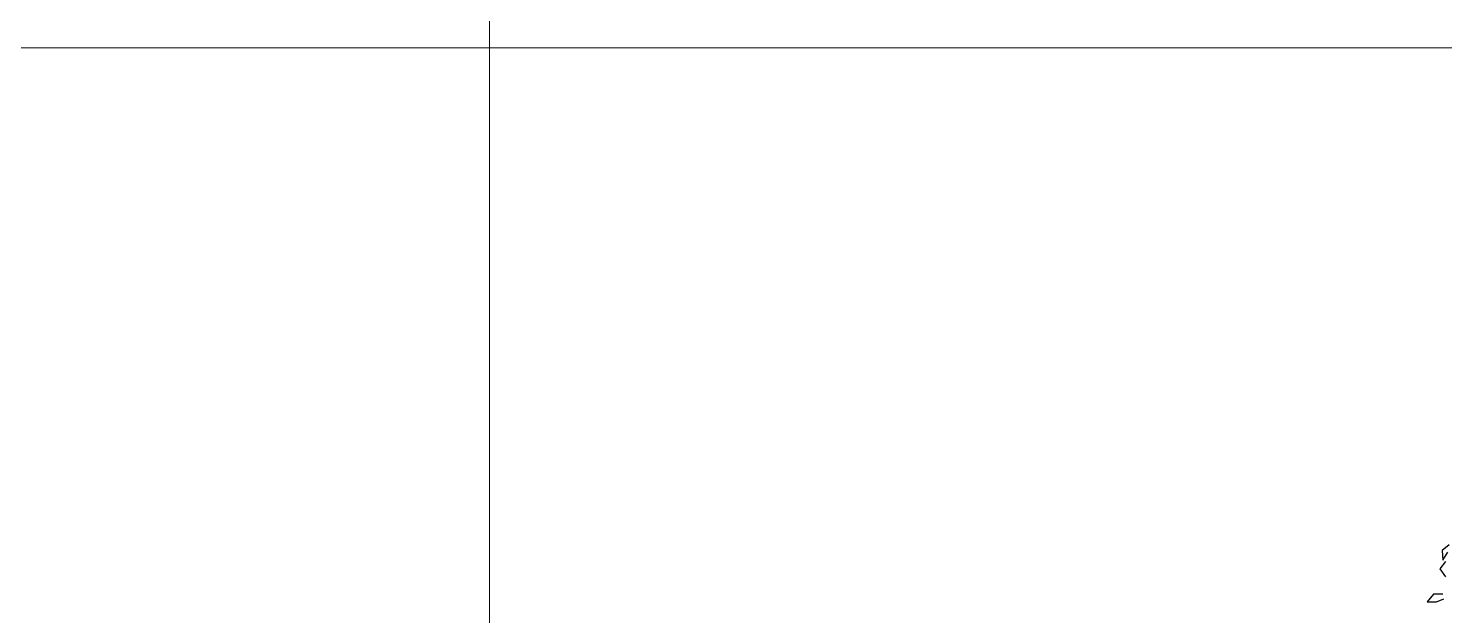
# Model space of a CAD drawing. Header units: millimetres. Extents: x 684983 to 685377, y 990360 to 990509.
# Drawn here: x 685139.137 to 685141.719, y 990445.004 to 990446.074 of the extents above; entities that cross this region are included whole.
import ezdxf

# ---------------------------------------------------------------- set-up
doc = ezdxf.new("R2010")
doc.units = ezdxf.units.MM
doc.layers.add('grid', color=8, linetype='Continuous', lineweight=9)
doc.layers.add('TEAK', color=7, linetype='Continuous')

# ---------------------------------------------------------------- blocks, each defined once
blk = doc.blocks.new('A$C25655A80')
at = {"color": 62}
for p, q in [((-0.7002, 1.7368), (-0.7088, 1.73)), ((-0.7088, 1.73), (-0.7079, 1.7185)), ((-0.7079, 1.7185), (-0.7021, 1.7281)), ((-0.705, 1.7166), (-0.7117, 1.7079)), ((-0.7117, 1.7079), (-0.705, 1.6983)), ((-0.7194, 1.6772), (-0.7271, 1.6676)), ((-0.7079, 1.6772), (-0.7194, 1.6772)), ((-0.7156, 1.6676), (-0.7069, 1.6714)), ((-0.7271, 1.6676), (-0.7156, 1.6676))]:
    blk.add_line(p, q, dxfattribs=at)
blk = doc.blocks.new('TR')
blk.add_blockref('A$C25655A80', (0.0192, 0.0148, 1.3453))

msp = doc.modelspace()

# ---------------------------------------------------------------- linework, layer by layer
at = {"layer": 'grid'}
for p, q in [((685139.9771, 990509.1548), (685139.9771, 990377.9235)), ((685221.1591, 990446.0381), (685118.727, 990446.0381))]:
    msp.add_line(p, q, dxfattribs=at)

# ---------------------------------------------------------------- block references
at = {"layer": 'TEAK', "xscale": 1.5, "yscale": 1.5, "zscale": 1.5}
msp.add_blockref('TR', (685142.7485, 990442.505, 99.958), dxfattribs=at)

doc.saveas('drawing.dxf')
